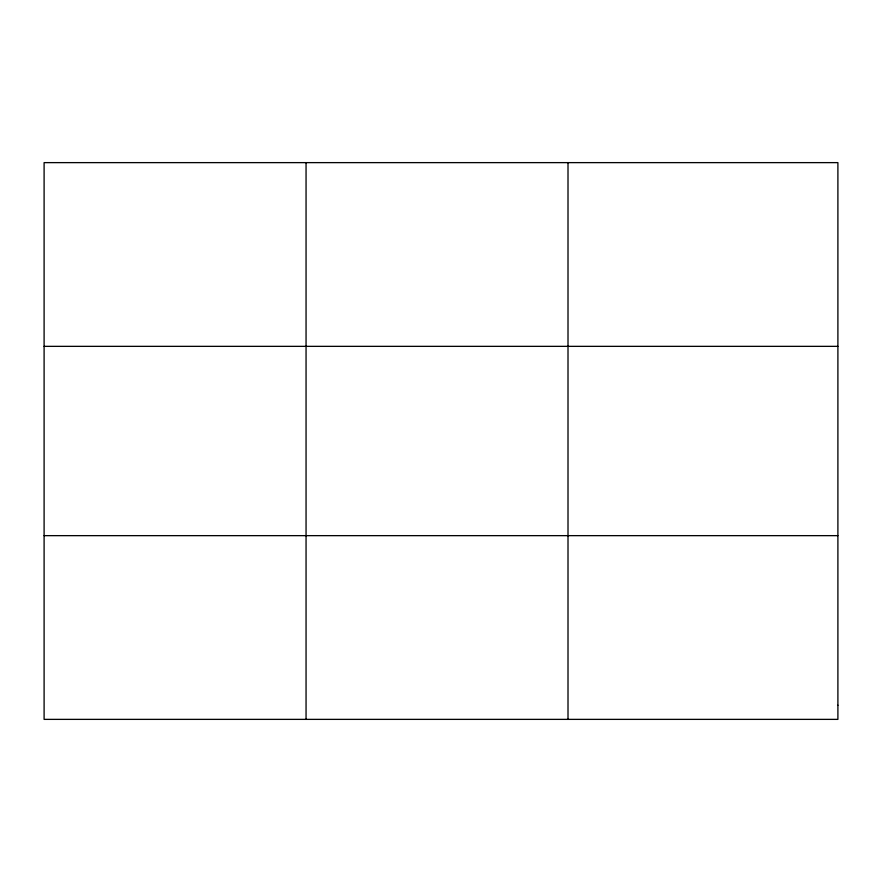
<?xml version="1.0" encoding="UTF-8"?>
<svg xmlns="http://www.w3.org/2000/svg" width="882" height="882" viewBox="0 0 882 882"><rect width="100%" height="100%" fill="white"/><g stroke="black" fill="none" stroke-linecap="round" stroke-linejoin="round"><path stroke-width="1.32" d="M306.054 162.63L306.054 719.37M568.008 162.63L568.008 719.37M44.1 346.35L837.9 346.35M44.1 535.65L837.9 535.65M837.9 705.236L837.9 719.37L44.1 719.37L44.1 162.63L837.9 162.63L837.9 705.236"/></g></svg>
